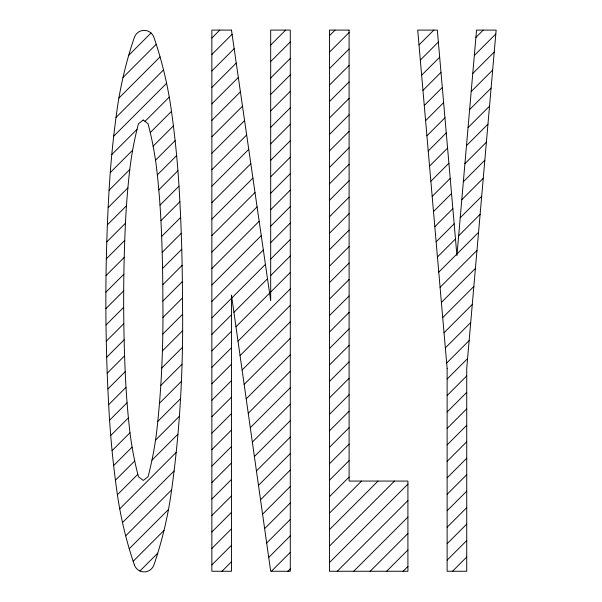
<?xml version="1.0" encoding="UTF-8"?>
<svg xmlns="http://www.w3.org/2000/svg" width="602" height="602" viewBox="0 0 602 602"><rect width="100%" height="100%" fill="white"/><g stroke="black" fill="none" stroke-linecap="round" stroke-linejoin="round"><path stroke-width="0.9" d="M128.715 55.324L151.049 32.99M122.996 77.507L156.234 44.27M118.895 98.073L160.057 56.904M116.013 117.42L163.518 69.915M113.695 136.202L166.596 83.302M211.866 38.031L219.798 30.1M111.784 154.579L137.038 129.325M144.999 121.363L169.26 97.103M211.866 54.496L232.079 34.284M110.256 172.571L132.636 150.191M150.252 132.575L171.48 111.347M211.866 70.961L234.163 48.664M109.075 190.217L129.776 169.516M153.134 146.158L173.399 125.893M211.866 87.425L236.24 63.052M108.149 207.607L127.902 187.854M155.512 160.245L175.114 140.642M211.866 103.89L238.324 77.432M270.682 45.075L285.657 30.1M107.382 224.839L126.473 205.749M157.34 174.881L176.627 155.594M211.866 120.355L240.409 91.813M270.682 61.539L290.284 41.937M106.78 241.906L125.449 223.237M158.8 189.886L177.929 170.757M211.866 136.82L242.493 106.193M270.682 78.004L290.284 58.402M106.328 258.822L124.742 240.409M160.004 205.147L178.997 186.153M211.866 153.292L244.578 120.573M270.682 94.476L290.284 74.866M329.497 35.653L335.051 30.1M106.035 275.588L124.215 257.4M160.937 220.678L179.878 201.738M211.866 169.756L246.662 134.953M270.682 110.941L290.284 91.331M329.497 52.126L349.1 32.516M105.884 292.196L123.861 274.219M161.629 236.451L180.63 217.45M211.866 186.221L248.746 149.334M270.682 127.406L290.284 107.796M329.497 68.59L349.1 48.98M105.877 308.668L123.688 290.864M162.171 252.381L181.255 233.29M211.866 202.686L250.831 163.714M270.682 143.87L290.284 124.26M329.497 85.055L349.1 65.445M106.012 325.005L123.673 307.336M162.555 268.454L181.759 249.258M211.866 219.151L252.915 178.094M270.682 160.335L290.284 140.725M329.497 101.52L349.1 81.91M106.283 341.199L123.824 323.65M162.788 284.693L182.128 265.354M211.866 235.615L255 192.474M270.682 176.8L290.284 157.19M329.497 117.984L349.1 98.374M106.682 357.257L124.132 339.806M162.871 301.068L182.361 281.585M211.866 252.08L257.084 206.855M270.682 193.265L290.284 173.654M329.497 134.449L349.1 114.839M419.007 44.932L433.839 30.1M107.216 373.187L124.591 355.812M162.961 317.442L182.459 297.952M211.866 268.545L259.169 221.243M270.682 209.729L290.284 190.119M329.497 150.914L349.1 131.304M420.324 60.08L438.361 42.042M107.878 388.99L125.201 371.667M162.818 334.057L182.624 314.244M211.866 285.009L261.253 235.623M270.682 226.194L290.284 206.584M329.497 167.379L349.1 147.768M421.641 75.227L439.678 57.19M108.661 404.672L125.999 387.342M162.412 350.921L182.647 330.694M211.866 301.474L263.337 250.003M270.682 242.659L290.284 223.056M329.497 183.843L349.1 164.233M422.958 90.375L440.995 72.338M475.896 37.444L483.233 30.1M109.587 420.219L127.067 402.738M161.75 368.055L182.459 347.346M211.866 317.939L231.469 298.329M231.875 297.922L265.422 264.383M270.682 259.123L290.284 239.521M329.497 200.308L349.1 180.698M424.275 105.523L442.312 87.486M474.331 55.474L495.8 33.998M110.715 435.547L128.392 417.871M160.779 385.491L182.045 364.218M211.866 334.403L231.469 314.801M233.922 312.34L267.506 278.764M270.682 275.588L290.284 255.985M329.497 216.773L349.1 197.163M425.591 120.671L443.629 102.633M472.758 73.504L494.234 52.035M112.07 450.657L129.994 432.74M159.462 403.272L181.413 381.322M211.866 350.868L231.469 331.266M235.969 326.758L269.583 293.144M270.682 292.053L290.284 272.45M329.497 233.237L349.1 213.635M426.908 135.819L444.946 117.781M471.193 91.542L492.662 70.065M113.643 465.557L132.094 447.105M157.777 421.423L180.54 398.659M211.866 367.333L231.469 347.73M238.016 341.176L290.284 288.915M329.497 249.702L349.1 230.099M428.225 150.967L446.263 132.929M469.62 109.572L491.097 88.103M115.411 480.245L134.72 460.944M155.527 440.137L179.396 416.26M211.866 383.798L231.469 364.195M240.063 355.594L290.284 305.38M329.497 266.167L349.1 246.564M429.542 166.114L447.579 148.077M468.055 127.601L489.531 106.133M117.39 494.739L137.828 474.293M151.967 460.161L177.959 434.17M211.866 400.262L231.469 380.66M242.109 370.012L290.284 321.844M329.497 282.631L349.1 263.029M430.859 181.262L448.896 163.225M466.49 145.639L487.959 124.162M119.73 508.863L176.19 452.395M211.866 416.727L231.469 397.124M244.156 384.43L290.284 338.309M329.497 299.096L349.1 279.494M432.176 196.41L450.213 178.38M464.917 163.669L486.393 142.2M122.499 522.551L174.091 470.967M211.866 433.192L231.469 413.589M246.203 398.848L290.284 354.774M329.497 315.561L349.1 295.958M433.493 211.558L451.53 193.528M463.352 181.706L484.821 160.23M125.683 535.84L171.623 489.9M211.866 449.656L231.469 430.054M248.25 413.265L290.284 371.238M329.497 332.026L349.1 312.423M434.81 226.706L452.847 208.676M461.787 199.736L483.255 178.267M129.242 548.746L168.47 509.51M211.866 466.121L231.469 446.518M250.297 427.691L290.284 387.703M329.497 348.49L349.1 328.888M436.126 241.853L454.164 223.824M460.214 217.766L481.69 196.297M133.162 561.29L163.985 530.467M211.866 482.586L231.469 462.983M252.343 442.109L290.284 404.168M329.497 364.955L349.1 345.352M437.443 257.001L455.481 238.971M458.649 235.803L480.118 214.327M139.92 570.989L157.747 553.163M211.866 499.05L231.469 479.448M254.39 456.527L290.284 420.632M329.497 381.42L349.1 361.817M438.76 272.149L456.798 254.119M457.084 253.833L478.552 232.364M211.866 515.515L231.469 495.913M256.437 470.945L290.284 437.097M329.497 397.884L349.1 378.282M440.077 287.297L476.987 250.394M211.866 531.98L231.469 512.377M258.484 485.362L290.284 453.562M329.497 414.349L349.1 394.746M441.394 302.445L475.414 268.432M211.866 548.445L231.469 528.842M260.531 499.78L290.284 470.027M329.497 430.814L349.1 411.211M442.718 317.593L473.849 286.462M211.866 564.909L231.469 545.307M262.577 514.198L290.284 486.491M329.497 447.278L349.1 427.676M444.035 332.74L472.284 304.492M221.98 571.26L231.469 561.771M264.624 528.616L290.284 502.956M329.497 463.743L349.1 444.141M445.352 347.888L470.711 322.529M266.671 543.034L290.284 519.421M329.497 480.208L349.1 460.605M446.669 363.036L469.146 340.559M268.718 557.452L290.284 535.885M329.497 496.673L349.1 477.07M447.128 379.042L467.573 358.596M271.374 571.26L290.284 552.35M329.497 513.137L361.569 481.066M447.128 395.506L466.731 375.904M287.839 571.26L290.284 568.815M329.497 529.602L378.033 481.066M447.128 411.971L466.731 392.369M329.497 546.067L394.498 481.066M447.128 428.436L466.731 408.833M329.497 562.531L407.915 484.113M447.128 444.901L466.731 425.298M337.233 571.26L407.915 500.578M447.128 461.365L466.731 441.763M353.698 571.26L407.915 517.043M447.128 477.837L466.731 458.227M370.162 571.26L407.915 533.507M447.128 494.302L466.731 474.692M386.627 571.26L407.915 549.972M447.128 510.767L466.731 491.157M403.092 571.26L407.915 566.437M447.128 527.232L466.731 507.621M447.128 543.696L466.731 524.086M447.128 560.161L466.731 540.551M452.486 571.26L466.731 557.016M447.128 368.326L447.128 571.26L466.731 571.26L466.731 368.334L496.138 30.1L476.536 30.1L456.926 255.587L437.323 30.1L417.72 30.1L447.128 368.326M143.261 120.016L138.46 123.719A336.548 336.548 0 0 0 129.4 172.797A837.698 837.698 0 0 0 125.336 225.675A1656.629 1656.629 0 0 0 125.336 374.783A837.698 837.698 0 0 0 129.4 427.661A336.548 336.548 0 0 0 138.46 476.739L143.261 480.441L148.054 476.739A336.548 336.548 0 0 0 157.122 427.661A969.814 969.814 0 0 0 161.825 366.445A1128.449 1128.449 0 0 0 162.856 300.232A1656.629 1656.629 0 0 0 161.178 225.675A837.698 837.698 0 0 0 157.122 172.797A336.548 336.548 0 0 0 148.054 123.719L143.261 120.016M231.469 30.1L211.866 30.1L211.866 571.26L231.469 571.26L231.469 295.048L270.682 571.26L290.284 571.26L290.284 30.1L270.682 30.1L270.682 300.684L231.469 30.1M349.1 30.1L329.497 30.1L329.497 571.26L407.915 571.26L407.915 481.066L349.1 481.066L349.1 30.1M134.374 564.902A10.339 10.339 0 0 0 153.946 564.902A394.897 394.897 0 0 0 171.239 492.594A1127.373 1127.373 0 0 0 180.419 400.639A1307.898 1307.898 0 0 0 182.459 301.128A1913.66 1913.66 0 0 0 179.185 189.201A975.172 975.172 0 0 0 171.239 109.669A394.897 394.897 0 0 0 153.946 37.362A10.339 10.339 0 0 0 134.374 37.362A394.897 394.897 0 0 0 117.081 109.669A975.172 975.172 0 0 0 109.135 189.201A1913.66 1913.66 0 0 0 109.135 413.055A975.172 975.172 0 0 0 117.081 492.594A394.897 394.897 0 0 0 134.374 564.902"/></g></svg>
